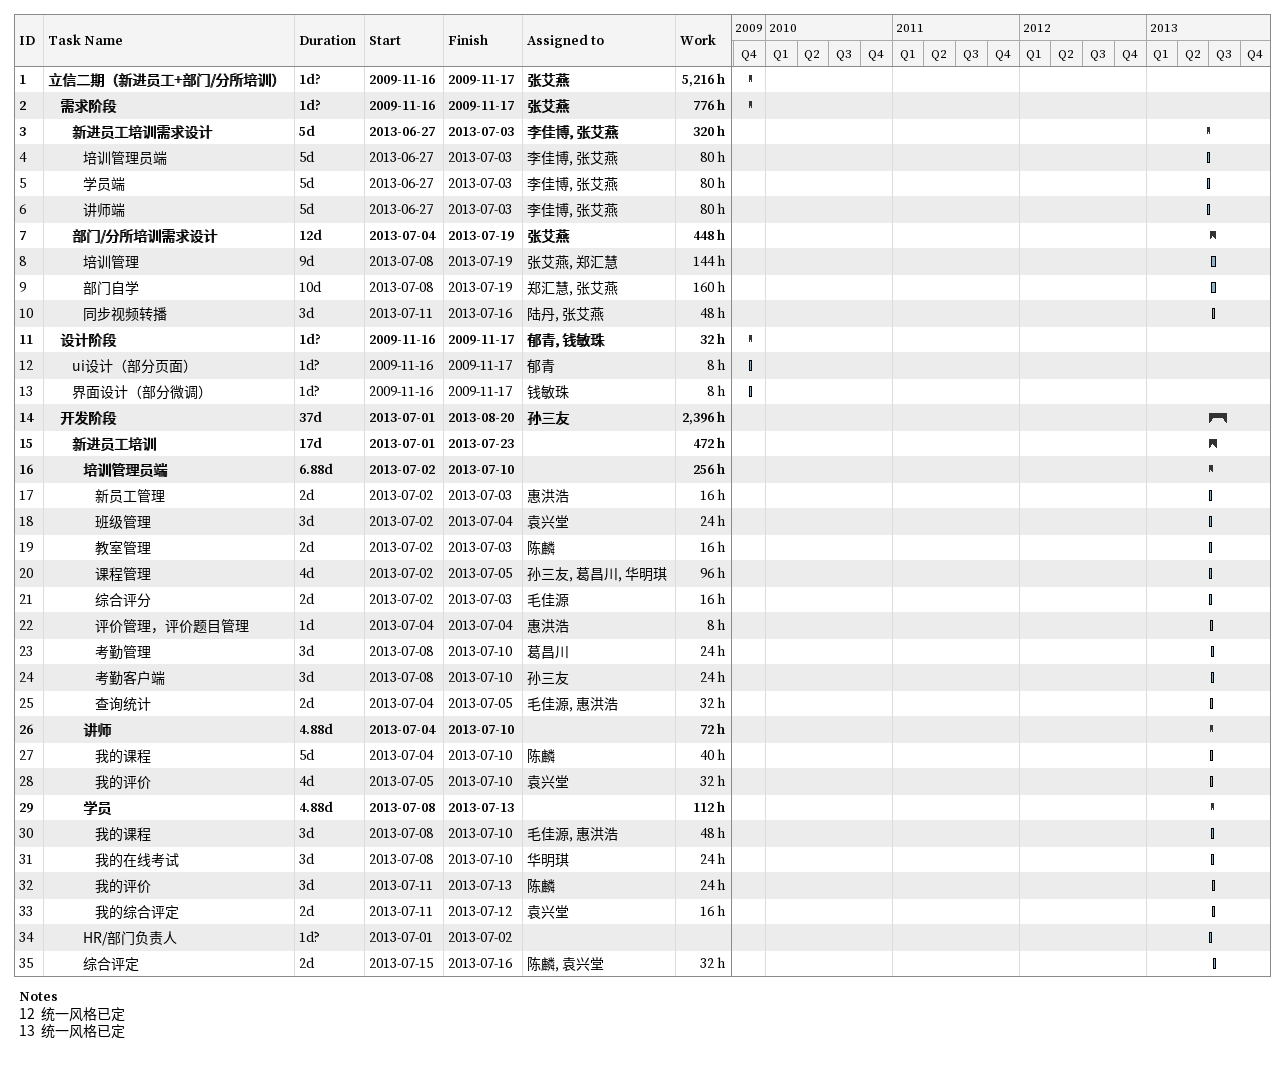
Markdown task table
| ID | Level | Task | Duration | Start | Finish | Resources | Work (h) |
|---|---|---|---|---|---|---|---|
| 1 | 1 | **立信二期（新进员工+部门/分所培训）** | 1d? | 2009-11-16 | 2009-11-17 | 张艾燕 | 5216 |
| 2 | 2 | **需求阶段** | 1d? | 2009-11-16 | 2009-11-17 | 张艾燕 | 776 |
| 3 | 3 | **新进员工培训需求设计** | 5d | 2013-06-27 | 2013-07-03 | 李佳博, 张艾燕 | 320 |
| 4 | 4 | 培训管理员端 | 5d | 2013-06-27 | 2013-07-03 | 李佳博, 张艾燕 | 80 |
| 5 | 4 | 学员端 | 5d | 2013-06-27 | 2013-07-03 | 李佳博, 张艾燕 | 80 |
| 6 | 4 | 讲师端 | 5d | 2013-06-27 | 2013-07-03 | 李佳博, 张艾燕 | 80 |
| 7 | 3 | **部门/分所培训需求设计** | 12d | 2013-07-04 | 2013-07-19 | 张艾燕 | 448 |
| 8 | 4 | 培训管理 | 9d | 2013-07-08 | 2013-07-19 | 张艾燕, 郑汇慧 | 144 |
| 9 | 4 | 部门自学 | 10d | 2013-07-08 | 2013-07-19 | 郑汇慧, 张艾燕 | 160 |
| 10 | 4 | 同步视频转播 | 3d | 2013-07-11 | 2013-07-16 | 陆丹, 张艾燕 | 48 |
| 11 | 2 | **设计阶段** | 1d? | 2009-11-16 | 2009-11-17 | 郁青, 钱敏珠 | 32 |
| 12 | 3 | ui设计（部分页面） | 1d? | 2009-11-16 | 2009-11-17 | 郁青 | 8 |
| 13 | 3 | 界面设计（部分微调） | 1d? | 2009-11-16 | 2009-11-17 | 钱敏珠 | 8 |
| 14 | 2 | **开发阶段** | 37d | 2013-07-01 | 2013-08-20 | 孙三友 | 2396 |
| 15 | 3 | **新进员工培训** | 17d | 2013-07-01 | 2013-07-23 |  | 472 |
| 16 | 4 | **培训管理员端** | 6.88d | 2013-07-02 | 2013-07-10 |  | 256 |
| 17 | 5 | 新员工管理 | 2d | 2013-07-02 | 2013-07-03 | 惠洪浩 | 16 |
| 18 | 5 | 班级管理 | 3d | 2013-07-02 | 2013-07-04 | 袁兴堂 | 24 |
| 19 | 5 | 教室管理 | 2d | 2013-07-02 | 2013-07-03 | 陈麟 | 16 |
| 20 | 5 | 课程管理 | 4d | 2013-07-02 | 2013-07-05 | 孙三友, 葛昌川, 华明琪 | 96 |
| 21 | 5 | 综合评分 | 2d | 2013-07-02 | 2013-07-03 | 毛佳源 | 16 |
| 22 | 5 | 评价管理，评价题目管理 | 1d | 2013-07-04 | 2013-07-04 | 惠洪浩 | 8 |
| 23 | 5 | 考勤管理 | 3d | 2013-07-08 | 2013-07-10 | 葛昌川 | 24 |
| 24 | 5 | 考勤客户端 | 3d | 2013-07-08 | 2013-07-10 | 孙三友 | 24 |
| 25 | 5 | 查询统计 | 2d | 2013-07-04 | 2013-07-05 | 毛佳源, 惠洪浩 | 32 |
| 26 | 4 | **讲师** | 4.88d | 2013-07-04 | 2013-07-10 |  | 72 |
| 27 | 5 | 我的课程 | 5d | 2013-07-04 | 2013-07-10 | 陈麟 | 40 |
| 28 | 5 | 我的评价 | 4d | 2013-07-05 | 2013-07-10 | 袁兴堂 | 32 |
| 29 | 4 | **学员** | 4.88d | 2013-07-08 | 2013-07-13 |  | 112 |
| 30 | 5 | 我的课程 | 3d | 2013-07-08 | 2013-07-10 | 毛佳源, 惠洪浩 | 48 |
| 31 | 5 | 我的在线考试 | 3d | 2013-07-08 | 2013-07-10 | 华明琪 | 24 |
| 32 | 5 | 我的评价 | 3d | 2013-07-11 | 2013-07-13 | 陈麟 | 24 |
| 33 | 5 | 我的综合评定 | 2d | 2013-07-11 | 2013-07-12 | 袁兴堂 | 16 |
| 34 | 4 | HR/部门负责人 | 1d? | 2013-07-01 | 2013-07-02 |  |  |
| 35 | 4 | 综合评定 | 2d | 2013-07-15 | 2013-07-16 | 陈麟, 袁兴堂 | 32 |

Notes
- 12: 统一风格已定
- 13: 统一风格已定
